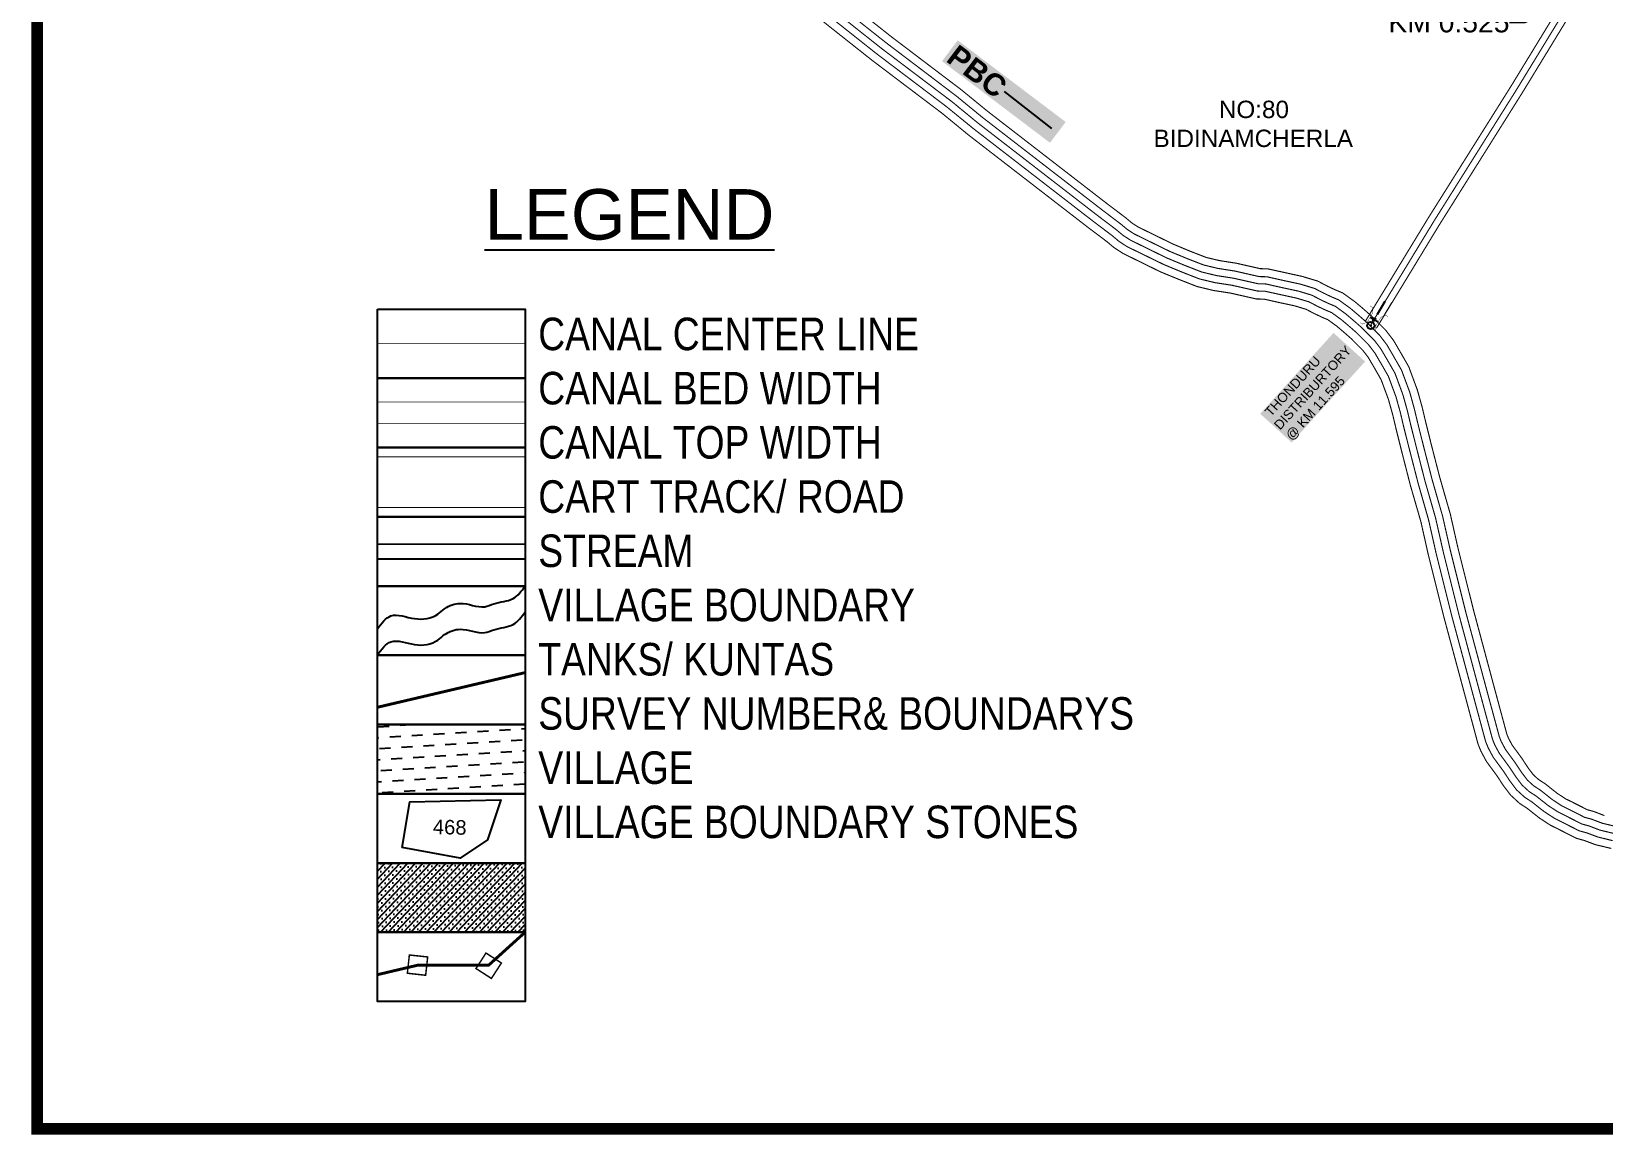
# Model space of a CAD drawing. Header units: inches. Extents: x 184455 to 195646, y 1613050 to 1620483.
# Drawn here: x 184455 to 186628, y 1613178 to 1614702 of the extents above; entities that cross this region are included whole.
import ezdxf
from ezdxf import colors
from ezdxf.entities.mleader import LeaderData, LeaderLine
from ezdxf.enums import TextEntityAlignment as Align
from ezdxf.math import Vec2, Vec3

# ---------------------------------------------------------------- set-up
doc = ezdxf.new("R2010")
doc.units = ezdxf.units.IN
doc.header["$LTSCALE"] = 15
doc.header["$MEASUREMENT"] = 0
doc.header["$PDMODE"] = 32
doc.header["$PDSIZE"] = 10
doc.linetypes.add('ACAD_ISO02W100', pattern=[15, 12, -3])
doc.linetypes.add('HIDDEN2', pattern=[0.1875, 0.125, -0.0625])
for name, color, linetype in [('CANAL1', 7, 'Continuous'), ('PAPER SIZE', 5, 'Continuous'), ('PLOT NO', 7, 'Continuous'), ('ROADS', 6, 'ACAD_ISO02W100'), ('STREAMS', 4, 'Continuous'), ('STRUCTURE', 5, 'Continuous'), ('TABLE', 7, 'Continuous'), ('tank', 4, 'Continuous'), ('text2', 7, 'Continuous'), ('TITLEBLOCK', 7, 'Continuous'), ('VILLAGE', 30, 'Continuous'), ('VILLAGE BOUNDRY', 5, 'Continuous'), ('VILLAGE STONES', 240, 'Continuous')]:
    doc.layers.add(name, color=color, linetype=linetype)
doc.styles.add('A', font='arial.ttf')
doc.styles.add('ARIALN', font='ARIALN.TTF')
doc.styles.get("Standard").update_dxf_attribs({"font": 'arial.ttf'})
doc.linetypes.add('DOTS', pattern='A,1e-06,-3,["●",Standard,S=3,R=0,X=-1.25,Y=-1.25],-3', length=6.000001)
doc.dimstyles.get("Standard").update_dxf_attribs({"dimtxt": 0.18, "dimasz": 0.18, "dimexe": 0.18, "dimexo": 0.0625, "dimgap": 0.09, "dimtad": 0, "dimtih": 1, "dimtoh": 1, "dimdec": 4, "dimzin": 0, "dimdsep": 46, "dimtxsty": 'Standard', "dimcen": 0.09, "dimadec": 0, "dimazin": 0, "dimtfac": 1, "dimtdec": 4, "dimtofl": 0, "dimtmove": 0, "dimatfit": 3, "dimfxl": 1, "dimtolj": 1, "dimtzin": 0, "dimarcsym": 0})

# ---------------------------------------------------------------- blocks, each defined once
blk = doc.blocks.new('OT')
at = {"layer": 'STRUCTURE', "color": 190}
for points, const_width in [([(769775.2, 1706601.8), (769775.2, 1706597.8), (769769.2, 1706593.8), (769761.8, 1706593.8), (769754.4, 1706593.8), (769748.4, 1706597.8), (769748.4, 1706601.8)], 0.5), ([(769751.4, 1706595.8), (769729.4, 1706595.8)], 0.5), ([(769751.4, 1706579), (769729.4, 1706579)], 0.5), ([(769748.4, 1706573), (769748.4, 1706577), (769754.4, 1706581), (769761.8, 1706581), (769761.8, 1706581), (769761.8, 1706581), (769769.2, 1706581), (769775.2, 1706577), (769775.2, 1706573)], 0.5), ([(769761.8, 1706593.8), (769761.8, 1706581)], 2.5)]:
    blk.add_lwpolyline(points, dxfattribs=dict(at, const_width=const_width))
at = {"layer": 'STRUCTURE', "color": 0}
blk.add_circle((769761.8, 1706587.4), 1.87, dxfattribs=at)
blk.add_leader([(769732.6, 1706587.4), (769753.8, 1706587.4)], dimstyle='Standard', override={"dimasz": 10, "dimgap": 0.09, "dimtad": 0}, dxfattribs=at)
blk = doc.blocks.new('PBC')
at = {"layer": 'STRUCTURE', "color": 5, "insert": (13.6, 8.7), "char_height": 30, "width": 181.057, "attachment_point": 1, "rotation": 325.6347, "bg_fill": 1, "box_fill_scale": 1.1, "bg_fill_color": 7, "bg_fill_true_color": 16777215, "bg_fill_transparency": 0}
blk.add_mtext('{\\fArial|b1|i0|c0|p34;\\C256;PBC}', dxfattribs=at)
at = {"layer": 'PAPER SIZE'}
blk.add_leader([(148.6, -102.5), (80.6, -54.7)], dimstyle='Standard', override={"dimasz": 40, "dimgap": 0.09, "dimtad": 0, "dimtfill": 2, "dimtfillclr": 5}, dxfattribs=at)

msp = doc.modelspace()

# ---------------------------------------------------------------- hatches: boundary and pattern name
at = {"layer": 'tank'}
h = msp.add_hatch(dxfattribs=at)
h.set_pattern_fill('DASH', color=256, scale=121.505087, angle=3.5405, style=0)
h.set_pattern_definition([(3.5405362, (-588349.996, -83386.945), (14.2212084, 16.09708578), [15.18813582, -15.18813582])])
h.paths.add_polyline_path([(184932.9, 1613744.9), (185137, 1613744.9), (185137, 1613649.2), (184932.9, 1613649.2)])
at = {"layer": 'VILLAGE', "linetype": 'Continuous'}
h = msp.add_hatch(dxfattribs=at)
h.set_pattern_fill('SACNCR', color=256, scale=81.610896, angle=1.5303, style=0)
h.set_pattern_definition([(46.53031993, (-588349.996, -83386.945), (-5.552641114, 5.263678017), []), (46.53031993, (-588344.588, -83386.801), (-5.552641114, 5.263678017), [0, -7.651021475])])
h.paths.add_polyline_path([(184932.9, 1613553.5), (185137, 1613553.5), (185137, 1613457.9), (184932.9, 1613457.9)])

# ---------------------------------------------------------------- linework, layer by layer
at = {"layer": 'CANAL1', "color": 200, "const_width": 1.5}
for points in [[(186298.3, 1614301.7), (186385.4, 1614444.7), (186499.9, 1614626.9), (186567.3, 1614737.3), (186588.3, 1614761.1), (186611.8, 1614781.1), (186634.5, 1614799.9)], [(186313.7, 1614292.3), (186400.7, 1614435.2), (186515.2, 1614617.4), (186581.9, 1614726.6), (186601, 1614748.2), (186623.4, 1614767.3), (186646.4, 1614786.4)], [(185561.6, 1614759.6), (185642.5, 1614695.7), (185694.3, 1614656.4), (185739.6, 1614622.1), (185775.9, 1614592.4), (185940.7, 1614465), (185967.3, 1614444.9), (185976, 1614437.6), (185984.3, 1614432.3), (186032.7, 1614408.6), (186056.7, 1614398.6), (186078.4, 1614390.2), (186096.8, 1614385.8), (186120, 1614382.2), (186153, 1614374.7), (186163.5, 1614374.4), (186185.5, 1614369.6), (186211.4, 1614363.9), (186232.6, 1614357.5), (186246.3, 1614350.3), (186256.4, 1614345.6), (186267.2, 1614341.1), (186284.5, 1614328.6), (186295, 1614319.7), (186307.3, 1614308.9), (186326.6, 1614289.6), (186337.3, 1614275.7), (186347.4, 1614258.4), (186358.5, 1614239.1), (186370.3, 1614207.1), (186376.9, 1614183.7), (186381.8, 1614162.9), (186389.2, 1614133.2), (186401.3, 1614086.3), (186415.9, 1614035.5), (186426.5, 1613988.5), (186448.2, 1613902), (186476.2, 1613797.7), (186494.1, 1613731.3), (186496.4, 1613725.8), (186501.4, 1613716.4), (186515, 1613697.9), (186523.6, 1613684.7), (186530.5, 1613675.6), (186537.6, 1613669.1), (186546.9, 1613663.1), (186563.4, 1613650), (186575.3, 1613642.2), (186582.3, 1613638.8), (186596.8, 1613631.5), (186605.2, 1613627.2), (186614.1, 1613624.8), (186628.9, 1613619.1)], [(185536.5, 1614726), (185616.8, 1614662.4), (185669, 1614622.9), (185713.7, 1614589.1), (185749.7, 1614559.5), (185915.2, 1614431.6), (185941.1, 1614412.1), (185951, 1614403.8), (185963.5, 1614395.7), (186015.4, 1614370.2), (186041, 1614359.7), (186065.8, 1614350), (186088.7, 1614344.5), (186112.1, 1614340.9), (186147.8, 1614332.8), (186158.4, 1614332.6), (186176.5, 1614328.5), (186200.8, 1614323.3), (186216.6, 1614318.5), (186227.7, 1614312.7), (186239.4, 1614307.2), (186246.5, 1614304.2), (186258.6, 1614295.5), (186267.7, 1614287.8), (186278.6, 1614278.3), (186294.9, 1614261.9), (186302.4, 1614252.2), (186311.1, 1614237.3), (186320.3, 1614221.2), (186330.3, 1614194.2), (186336.2, 1614173.2), (186341, 1614152.9), (186348.5, 1614122.9), (186360.7, 1614075.3), (186375.2, 1614025.1), (186385.6, 1613978.8), (186407.5, 1613891.5), (186435.7, 1613786.8), (186454.2, 1613717.9), (186458.3, 1613707.9), (186465.8, 1613693.9), (186480.5, 1613673.9), (186489.3, 1613660.4), (186499.4, 1613647.2), (186511.8, 1613635.8), (186522.3, 1613629), (186538.8, 1613615.9), (186554.4, 1613605.7), (186563.6, 1613601.2), (186577.7, 1613594), (186590, 1613587.8), (186601.1, 1613584.7), (186616.5, 1613578.9), (186638.3, 1613573.7)]]:
    msp.add_lwpolyline(points, dxfattribs=at)
at = {"layer": 'CANAL1', "color": 1, "linetype": 'HIDDEN2', "ltscale": 5, "const_width": 1.5}
for points in [[(186306, 1614297), (186393, 1614439.9), (186507.5, 1614622.1), (186574.6, 1614731.9), (186594.7, 1614754.6), (186617.6, 1614774.2), (186640.5, 1614793.1)], [(185549, 1614742.8), (185629.6, 1614679), (185681.7, 1614639.6), (185726.7, 1614605.6), (185762.8, 1614576), (185928, 1614448.3), (185954.2, 1614428.5), (185963.5, 1614420.7), (185973.9, 1614414), (186024.1, 1614389.4), (186048.8, 1614379.2), (186072.1, 1614370.1), (186092.7, 1614365.1), (186116.1, 1614361.5), (186150.4, 1614353.8), (186161, 1614353.5), (186181, 1614349), (186206.1, 1614343.6), (186224.6, 1614338), (186237, 1614331.5), (186247.9, 1614326.4), (186256.9, 1614322.7), (186271.6, 1614312), (186281.4, 1614303.7), (186293, 1614293.6), (186310.8, 1614275.8), (186319.8, 1614263.9), (186329.3, 1614247.8), (186339.4, 1614230.2), (186350.3, 1614200.7), (186356.5, 1614178.5), (186361.4, 1614157.9), (186368.9, 1614128.1), (186381, 1614080.8), (186395.5, 1614030.3), (186406.1, 1613983.6), (186427.8, 1613896.7), (186455.9, 1613792.2), (186474.2, 1613724.6), (186477.3, 1613716.8), (186483.6, 1613705.2), (186497.7, 1613685.9), (186506.5, 1613672.6), (186514.9, 1613661.4), (186524.7, 1613652.4), (186534.6, 1613646), (186551.1, 1613633), (186564.9, 1613624), (186573, 1613620), (186587.2, 1613612.8), (186597.6, 1613607.5), (186607.6, 1613604.8), (186622.7, 1613599), (186642, 1613594.4)]]:
    msp.add_lwpolyline(points, dxfattribs=at)
at = {"layer": 'CANAL1', "color": 5, "const_width": 1.5}
for points in [[(185555, 1614750.8), (185635.7, 1614687), (185687.7, 1614647.6), (185732.8, 1614613.4), (185769, 1614583.8), (185934, 1614456.3), (185960.4, 1614436.3), (185969.5, 1614428.8), (185978.8, 1614422.7), (186028.2, 1614398.5), (186052.6, 1614388.4), (186075.1, 1614379.7), (186094.7, 1614375), (186117.9, 1614371.4), (186151.7, 1614363.7), (186162.2, 1614363.5), (186183.2, 1614358.8), (186208.6, 1614353.3), (186228.4, 1614347.3), (186241.5, 1614340.5), (186251.9, 1614335.6), (186261.8, 1614331.4), (186277.7, 1614319.9), (186287.9, 1614311.3), (186299.8, 1614300.9), (186318.3, 1614282.4), (186328.2, 1614269.5), (186337.9, 1614252.9), (186348.5, 1614234.4), (186359.9, 1614203.7), (186366.2, 1614180.9), (186371.1, 1614160.3), (186378.6, 1614130.5), (186390.7, 1614083.4), (186405.2, 1614032.8), (186415.8, 1613986), (186437.5, 1613899.2), (186465.6, 1613794.8), (186483.7, 1613727.8), (186486.4, 1613721.1), (186492.1, 1613710.5), (186505.9, 1613691.6), (186514.7, 1613678.3), (186522.4, 1613668.2), (186530.9, 1613660.4), (186540.4, 1613654.2), (186557, 1613641.1), (186569.8, 1613632.7), (186577.4, 1613628.9), (186591.8, 1613621.7), (186601.2, 1613616.8), (186610.7, 1613614.3), (186625.7, 1613608.6), (186643.7, 1613604.3)], [(185543.1, 1614734.8), (185623.5, 1614671.1), (185675.6, 1614631.7), (185720.5, 1614597.7), (185756.6, 1614568.2), (185921.9, 1614440.4), (185948, 1614420.7), (185957.5, 1614412.7), (185968.9, 1614405.2), (186020, 1614380.3), (186045.1, 1614369.9), (186069.1, 1614360.5), (186090.8, 1614355.3), (186114.2, 1614351.7), (186149.2, 1614343.8), (186159.7, 1614343.5), (186178.9, 1614339.3), (186203.6, 1614333.9), (186220.8, 1614328.7), (186232.6, 1614322.5), (186243.8, 1614317.3), (186252, 1614313.9), (186265.4, 1614304.1), (186274.8, 1614296.2), (186286.2, 1614286.3), (186303.2, 1614269.2), (186311.5, 1614258.3), (186320.6, 1614242.8), (186330.3, 1614225.9), (186340.8, 1614197.6), (186346.8, 1614176), (186351.6, 1614155.5), (186359.2, 1614125.6), (186371.4, 1614078.2), (186385.8, 1614027.8), (186396.3, 1613981.3), (186418.1, 1613894.2), (186446.3, 1613789.6), (186464.7, 1613721.4), (186468.3, 1613712.6), (186475.1, 1613699.8), (186489.5, 1613680.2), (186498.3, 1613666.8), (186507.5, 1613654.6), (186518.6, 1613644.5), (186528.7, 1613637.9), (186545.3, 1613624.8), (186559.9, 1613615.3), (186568.5, 1613611), (186582.7, 1613603.8), (186593.9, 1613598.1), (186604.5, 1613595.2), (186619.8, 1613589.5), (186640.2, 1613584.5)]]:
    msp.add_lwpolyline(points, dxfattribs=at)
at = {"layer": 'CANAL1', "color": 1, "linetype": 'HIDDEN2', "ltscale": 100, "const_width": 1, "elevation": -4.6}
msp.add_lwpolyline([(184932.9, 1614271), (185137, 1614271)], dxfattribs=at)
at = {"layer": 'CANAL1', "color": 5, "ltscale": 100, "const_width": 1, "elevation": -4.6}
for points in [[(185137, 1614190.4), (184932.9, 1614190.4)], [(185137, 1614160.4), (184932.9, 1614160.4)]]:
    msp.add_lwpolyline(points, dxfattribs=at)
at = {"layer": 'CANAL1', "color": 1, "ltscale": 100, "const_width": 1, "elevation": -4.6}
for points in [[(185137, 1614114.7), (184932.9, 1614114.7)], [(185137, 1614044.7), (184932.9, 1614044.7)]]:
    msp.add_lwpolyline(points, dxfattribs=at)
at = {"layer": 'PAPER SIZE', "color": 5, "const_width": 16}
msp.add_lwpolyline([(184462.7, 1619911.9), (189597.4, 1619911.9), (189597.4, 1613186.5), (184462.7, 1613186.5)], close=True, dxfattribs=at)
at = {"layer": 'PLOT NO', "elevation": -4.6}
for points in [[(184932.9, 1614318.8), (185137, 1614318.8), (185137, 1614223.2), (184932.9, 1614223.2)], [(184932.9, 1614223.2), (185137, 1614223.2), (185137, 1614127.5), (184932.9, 1614127.5)], [(184932.9, 1614127.5), (185137, 1614127.5), (185137, 1614031.9), (184932.9, 1614031.9)], [(184932.9, 1614031.9), (185137, 1614031.9), (185137, 1613936.2), (184932.9, 1613936.2)], [(184932.9, 1613936.2), (185137, 1613936.2), (185137, 1613840.5), (184932.9, 1613840.5)], [(184932.9, 1613840.5), (185137, 1613840.5), (185137, 1613744.9), (184932.9, 1613744.9)], [(184932.9, 1613744.9), (185137, 1613744.9), (185137, 1613649.2), (184932.9, 1613649.2)], [(184932.9, 1613649.2), (185137, 1613649.2), (185137, 1613553.5), (184932.9, 1613553.5)], [(184932.9, 1613553.5), (185137, 1613553.5), (185137, 1613457.9), (184932.9, 1613457.9)], [(184932.9, 1613457.9), (185137, 1613457.9), (185137, 1613362.2), (184932.9, 1613362.2)]]:
    msp.add_lwpolyline(points, close=True, dxfattribs=at)
msp.add_lwpolyline([(184967.1, 1613574.9), (184977.6, 1613637.9), (185103.5, 1613640.7), (185085.3, 1613585.5), (185047.3, 1613560.2), (184967.1, 1613574.9)], dxfattribs=at)
at = {"layer": 'PLOT NO', "color": 4}
for points in [[(184932.9, 1613877, -4.6), (184951.7, 1613895, -4.6), (184984.4, 1613891.2, -4.6), (185016.4, 1613897.3, -4.6), (185025.8, 1613904.9, -4.6), (185047.4, 1613912.3, -4.6), (185064.5, 1613909.5, -4.6), (185081.2, 1613907.7, -4.6), (185093.9, 1613911.8, -4.6), (185120.4, 1613918.9, -4.6), (185137, 1613936.2, -4.6)], [(184932.9, 1613841.2, -4.6), (184951.7, 1613859.2, -4.6), (184984.4, 1613855.4, -4.6), (185016.4, 1613861.5, -4.6), (185025.8, 1613869.1, -4.6), (185047.4, 1613876.5, -4.6), (185064.5, 1613873.7, -4.6), (185081.2, 1613871.9, -4.6), (185093.9, 1613875.9, -4.6), (185120.4, 1613883.1, -4.6), (185137, 1613900.4, -4.6)]]:
    msp.add_spline(points, degree=3, dxfattribs=at)
at = {"layer": 'ROADS', "ltscale": 0.15, "const_width": 2, "elevation": -4.6}
msp.add_lwpolyline([(184932.9, 1613994), (185137, 1613994)], dxfattribs=at)
at = {"layer": 'ROADS', "linetype": 'DOTS', "ltscale": 0.5, "elevation": -4.6}
msp.add_lwpolyline([(184932.9, 1613974), (185137, 1613974)], dxfattribs=at)
at = {"layer": 'STREAMS'}
msp.add_spline([(185981.2, 1615145.5), (185992.4, 1615168), (186009.4, 1615180.3), (186024.9, 1615182.1), (186037.4, 1615162.8), (186042.9, 1615127.6), (186054, 1615114.3), (186067.2, 1615088.1), (186077.3, 1615070.6), (186100.4, 1615066.4), (186111.7, 1615061.2), (186138, 1615047.8), (186168.9, 1615041.1), (186192, 1615038.7), (186251.6, 1615010.3), (186281.5, 1614993.9), (186301.2, 1614990.5), (186324.8, 1614975.1), (186352.6, 1614965.5), (186366.2, 1614957.4), (186373.4, 1614946), (186388.5, 1614933.4), (186402.4, 1614921.9), (186410.7, 1614892.2), (186428.6, 1614873.2), (186443.9, 1614856.4), (186447.9, 1614848.3), (186477.7, 1614824.9), (186491.9, 1614808.9), (186507.9, 1614805.2), (186528.4, 1614803.3), (186566.4, 1614801.3), (186589.9, 1614798.6), (186602.9, 1614794.6), (186624.4, 1614790), (186643.3, 1614780.6), (186673.7, 1614772.1), (186701.7, 1614755.1), (186727.2, 1614741.5), (186769.4, 1614666.1), (186804.8, 1614604.7), (186812.5, 1614582.6), (186848.2, 1614551.6), (186880.2, 1614541.9), (186909, 1614523.7), (186952.5, 1614496.9), (186980.1, 1614475.7), (186987.6, 1614459.1), (186985.5, 1614445), (186995.1, 1614419.5), (186994.5, 1614406), (186999.1, 1614379.8), (187016.2, 1614343.8), (187019.2, 1614330.6), (187027, 1614323.4), (187036.2, 1614313.1), (187044.1, 1614299.1), (187102.4, 1614276.5), (187140.6, 1614276.1), (187165.3, 1614278.9), (187201.7, 1614275.9), (187227.2, 1614274), (187252.4, 1614278.3), (187279.1, 1614286.6), (187309.8, 1614294.6), (187325.4, 1614300.4), (187353, 1614285.5)], degree=3, dxfattribs=at)
at = {"layer": 'text2', "color": 2, "linetype": 'Continuous'}
msp.add_point((186306, 1614296, 184), dxfattribs=at)
at = {"layer": 'VILLAGE BOUNDRY', "linetype": 'ACAD_ISO02W100', "ltscale": 2, "const_width": 4, "elevation": -4.6}
for points in [[(184932.9, 1613768.7), (185137, 1613816.6)], [(184932.9, 1613399.3), (184989.3, 1613412.6), (185086.9, 1613412.6), (185137, 1613457.9)]]:
    msp.add_lwpolyline(points, dxfattribs=at)
at = {"layer": 'VILLAGE STONES', "const_width": 2.03, "elevation": -4.6}
for points in [[(184977.1, 1613426.5), (185002.4, 1613423.8), (184999.6, 1613398.5), (184974.3, 1613401.3)], [(185069.2, 1613407.8), (185083, 1613429.2), (185104.3, 1613415.4), (185090.5, 1613394.1)]]:
    msp.add_lwpolyline(points, close=True, dxfattribs=at)

# ---------------------------------------------------------------- block references
at = {"layer": 'PAPER SIZE', "rotation": 357.3045130451974}
msp.add_blockref('PBC', (185721.6, 1614677.8), dxfattribs=at)
at = {"layer": 'STRUCTURE', "color": 0, "rotation": 239.246308096372}
msp.add_blockref('OT', (-886668.9, 3148478), dxfattribs=at)

# ---------------------------------------------------------------- texts
at = {"layer": 'PLOT NO'}
msp.add_text('468', height=20, rotation=358.6877, dxfattribs=at).set_placement((185032.9, 1613603.1, -4.6), align=Align.MIDDLE_CENTER)
at = {"layer": 'STRUCTURE', "color": 5, "insert": (186154.9, 1614174.3), "char_height": 13, "width": 148.309, "attachment_point": 1, "rotation": 47.764, "bg_fill": 1, "box_fill_scale": 1.1, "bg_fill_color": 7, "bg_fill_true_color": 16777215, "bg_fill_transparency": 0}
msp.add_mtext('{\\C1; THONDURU \\PDISTRIBURTORY\\P@ KM 11.595}', dxfattribs=at)
at = {"layer": 'TABLE', "extrusion": (0.000201441, 0.004807, 0.999988), "style": 'A'}
msp.add_text('%%ULEGEND', height=69.72, rotation=359.9999, dxfattribs=at).set_placement((185281.4, 1614430.9, 7794.1), align=Align.MIDDLE)
at = {"layer": 'TITLEBLOCK', "extrusion": (0.000201441, 0.004807, 0.999988), "insert": (185155.3, 1614307, -4.6), "char_height": 44.934, "width": 942.081, "attachment_point": 1, "text_direction": (1, -1e-06, -0.000201), "style": 'ARIALN'}
msp.add_mtext('CANAL CENTER LINE \\PCANAL BED WIDTH {\\H1.52882x; }\\PCANAL TOP WIDTH {\\H1.35255x; }\\PCART TRACK/ ROAD{\\H1.4113x; }\\PSTREAM {\\H1.39172x; }\\PVILLAGE BOUNDARY{\\H1.39825x; }\\PTANKS/ KUNTAS{\\H1.39607x; }\\PSURVEY NUMBER& BOUNDARYS{\\H1.3968x; }\\PVILLAGE{\\H1.39655x; }\\PVILLAGE BOUNDARY STONES{\\H1.39664x; }', dxfattribs=at)
at = {"layer": 'VILLAGE STONES', "color": 1, "insert": (186012.6, 1614606.7), "char_height": 23.994, "width": 259.524, "attachment_point": 1}
msp.add_mtext('\\pi83.40174;NO:80 \\P\\pi-6.86373;BIDINAMCHERLA ', dxfattribs=at)

# ---------------------------------------------------------------- leaders
at = {"layer": 'VILLAGE STONES', "color": 1}
ml = msp.add_multileader_mtext('Standard', dxfattribs=at)
ml.set_content('KM 0.525', color=1)
ml.set_leader_properties()
ml.build(insert=Vec2(0, 0))
ml.multileader.update_dxf_attribs({"dogleg_length": 0.36, "arrow_head_size": 30})
ctx = ml.context
ctx.base_point, ctx.char_height, ctx.arrow_head_size, ctx.landing_gap_size, ctx.plane_origin = Vec3(186334.6, 1614714.9), 28, 30, 0.09, Vec3(186191.1, 1614770)
ctx.text_align_type = 2
notes = []
notes.append((ctx, [(1, (1, 1, 0), (186518.7, 1614714.9), (-1, 0), 21, [(0, [(186583.3, 1614741.7)], 0, [])])]))
ctx.mtext.insert, ctx.mtext.alignment, ctx.mtext.flow_direction = Vec3(186497.7, 1614729.1), 3, 5
for ctx, leaders in notes:
    for number, flags, end, landing, length, lines in leaders:
        leader = LeaderData()
        leader.index, (leader.has_last_leader_line, leader.has_dogleg_vector, leader.attachment_direction) = number, flags
        leader.last_leader_point, leader.dogleg_vector, leader.dogleg_length = Vec3(end), Vec3(landing), length
        for number, points, colour, breaks in lines:
            line = LeaderLine()
            line.index, line.vertices, line.color, line.breaks = number, Vec3.list(points), colors.encode_raw_color(colour), breaks
            leader.lines.append(line)
        ctx.leaders.append(leader)

doc.saveas('drawing.dxf')
